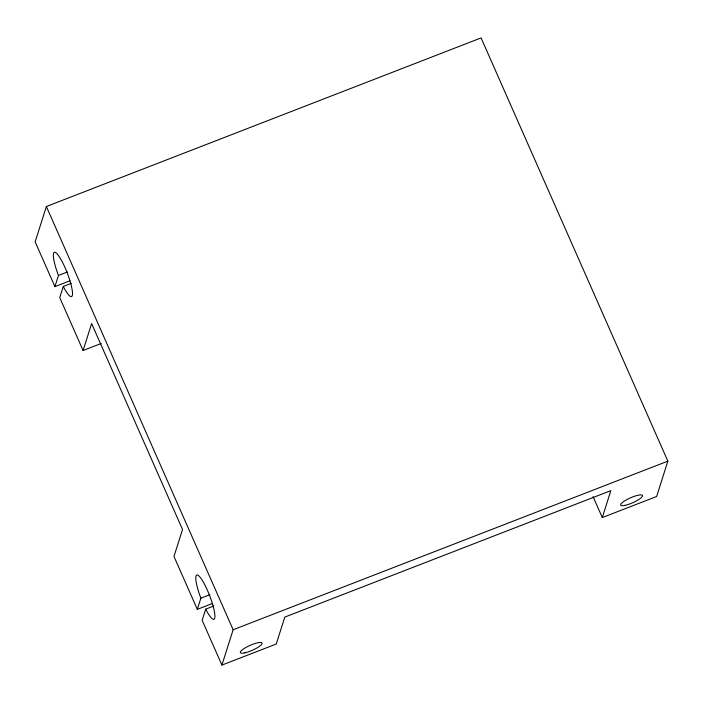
<?xml version="1.0" encoding="UTF-8"?>
<svg xmlns="http://www.w3.org/2000/svg" width="703" height="703" viewBox="0 0 703 703"><rect width="100%" height="100%" fill="white"/><g stroke="black" fill="none" stroke-linecap="round" stroke-linejoin="round"><path stroke-width="1.05" d="M593.077 496.67L602.295 517.566L656.637 496.485L667.85 461.142L481.08 37.909L46.363 206.515L35.15 241.858L54.913 286.639L70.01 280.787M54.913 286.639L58.454 275.471A23.753 4.552 68.8 0 1 56.512 253.247A23.753 4.552 68.8 0 1 71.811 287.914A23.753 4.552 68.8 0 1 63.288 286.429L59.746 297.597L83.095 350.498L101.206 343.477M83.095 350.498L91.636 323.565L182.525 529.517L173.975 556.451L197.323 609.36L212.42 603.499M197.323 609.36L200.865 598.183A23.753 4.552 68.8 0 1 198.923 575.959A23.753 4.552 68.8 0 1 214.222 610.635A23.753 4.552 68.8 0 1 205.698 609.141L202.156 620.31L221.92 665.091L276.261 644.018L284.803 617.085L610.837 490.632L602.295 517.566M221.92 665.091L233.132 629.747L46.363 206.515M58.454 275.471L67.514 271.956M63.288 286.429L71.337 283.3M200.865 598.183L209.925 594.676M205.698 609.141L213.756 606.021M233.132 629.747L667.85 461.142M244.864 652.841A11.881 2.698 -23.8 0 0 262.096 643.605A11.881 2.698 -23.8 0 0 246.718 647.015A11.881 2.698 -23.8 0 0 244.864 652.841M625.248 505.316A11.881 2.698 -23.8 0 0 642.472 496.081A11.881 2.698 -23.8 0 0 627.094 499.481A11.881 2.698 -23.8 0 0 625.248 505.316"/></g></svg>
